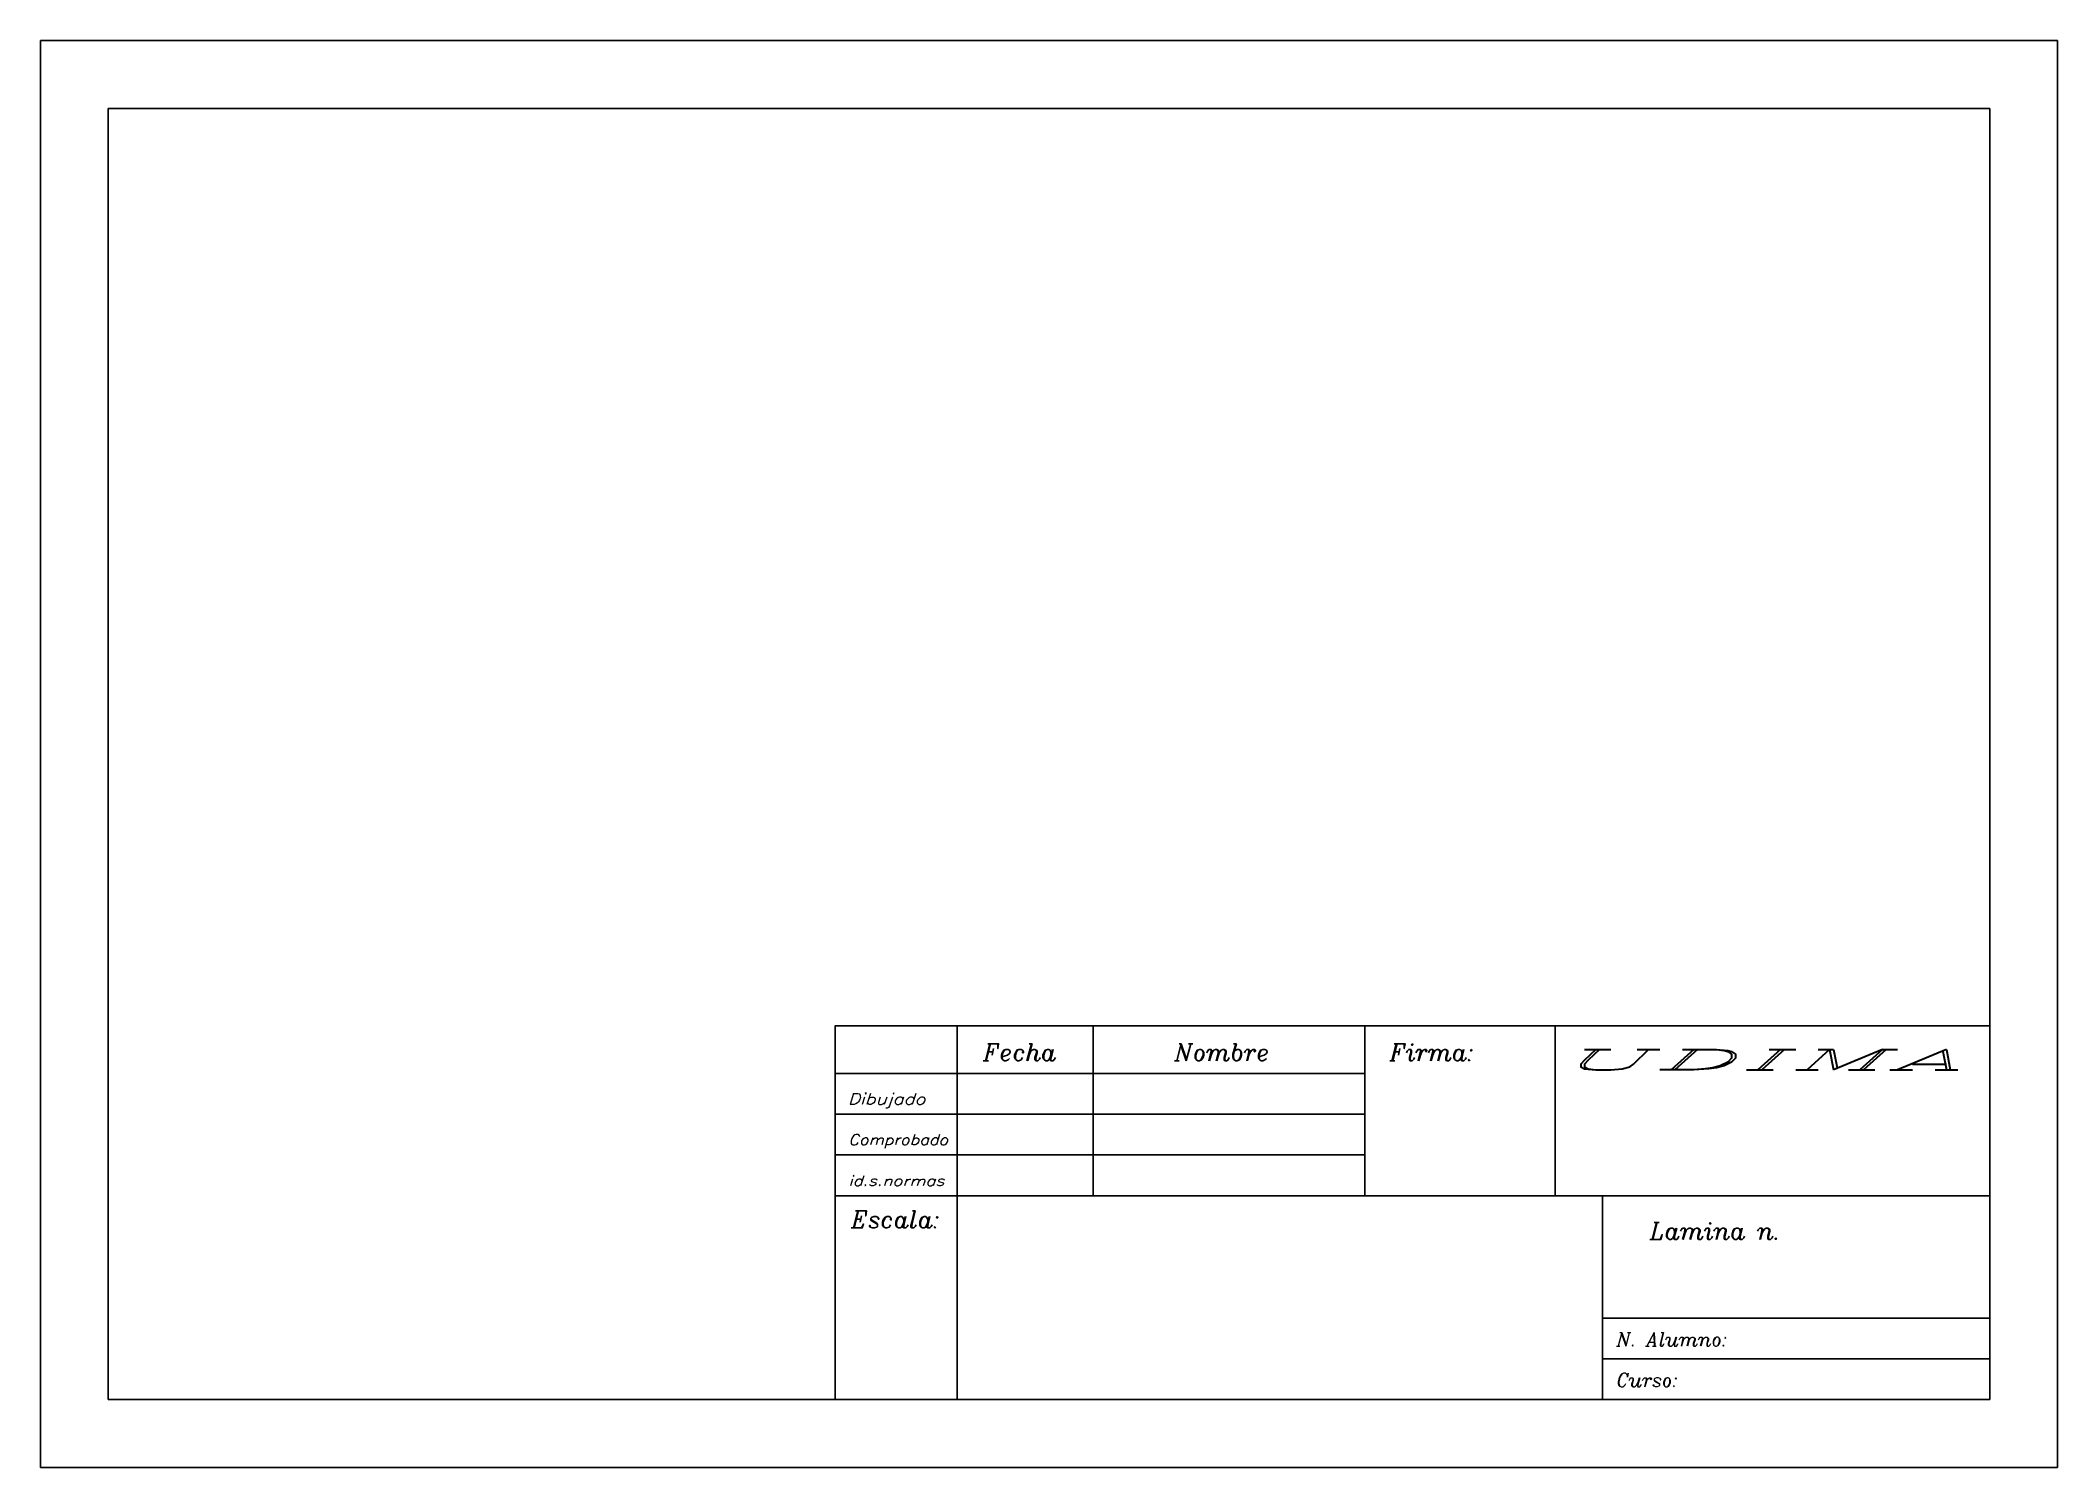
# Paper-space layout 'Layout2' of a CAD drawing. Header units: millimetres. Extents: x 0 to 297, y 0 to 210.
import ezdxf
from ezdxf.enums import TextEntityAlignment as Align

# ---------------------------------------------------------------- set-up
doc = ezdxf.new("R2010")
doc.units = ezdxf.units.MM
doc.styles.add('ITALIC', font='italic', dxfattribs={"height": 2})
doc.styles.add('ITALICC', font='italicc', dxfattribs={"height": 3})

# ---------------------------------------------------------------- blocks, each defined once
blk = doc.blocks.new('B-Cajetin DIN A4 HZ')
for p, q in [((0, 210), (297, 210)), ((0, 210), (0, 0)), ((297, 210), (297, 0)), ((10, 200), (10, 10)), ((10, 200), (287, 200)), ((287, 200), (287, 10)), ((10, 10), (287, 10)), ((0, 0), (297, 0))]:
    blk.add_line(p, q)
at = {"color": 1}
for points in [[(117, 10), (117, 65), (287, 65)], [(135, 10), (135, 65)], [(155, 40), (155, 65)], [(195, 40), (195, 65)], [(223, 40), (223, 65)], [(117, 40), (287, 40)], [(230, 10), (230, 40)], [(230, 22), (287, 22)]]:
    blk.add_lwpolyline(points, dxfattribs=at)
for points in [[(117, 58), (195, 58)], [(117, 52), (195, 52)], [(117, 46), (195, 46)], [(230, 16), (287, 16)]]:
    blk.add_lwpolyline(points)
at = {"style": 'ITALIC'}
for s, height, p in [('Fecha', 2.5, (138.83, 59.86)), ('Nombre', 2.5, (167, 59.86)), ('Firma:', 2.5, (198.67, 59.86)), ('Escala:', 2.5, (119.39, 35.26)), ('Lamina n.', 2.5, (236.96, 33.58)), ('N. Alumno:', 2, (232.04, 17.87)), ('Curso:', 2, (232.04, 11.88))]:
    blk.add_text(s, height=height, dxfattribs=at).set_placement(p)
at = {"style": 'ITALICC', "width": 4.036284}
blk.add_text('UDIMA', height=3, dxfattribs=at).set_placement((224.56, 58.53), (284.53, 58.53), align=Align.FIT)
at = {"style": 'ITALIC'}
for s, height, p, p2 in [('Dibujado', 1.615, (118.86, 53.44), (130.32, 53.44)), ('Comprobado', 1.543, (118.95, 47.48), (133.64, 47.48)), ('id.s.normas', 1.4698, (118.95, 41.47), (133.09, 41.47))]:
    blk.add_text(s, height=height, dxfattribs=at).set_placement(p, p2, align=Align.ALIGNED)

psp = doc.layouts.new('Layout2')

# ---------------------------------------------------------------- block references
psp.add_blockref('B-Cajetin DIN A4 HZ', (0.1139, 0))

doc.saveas('drawing.dxf')
